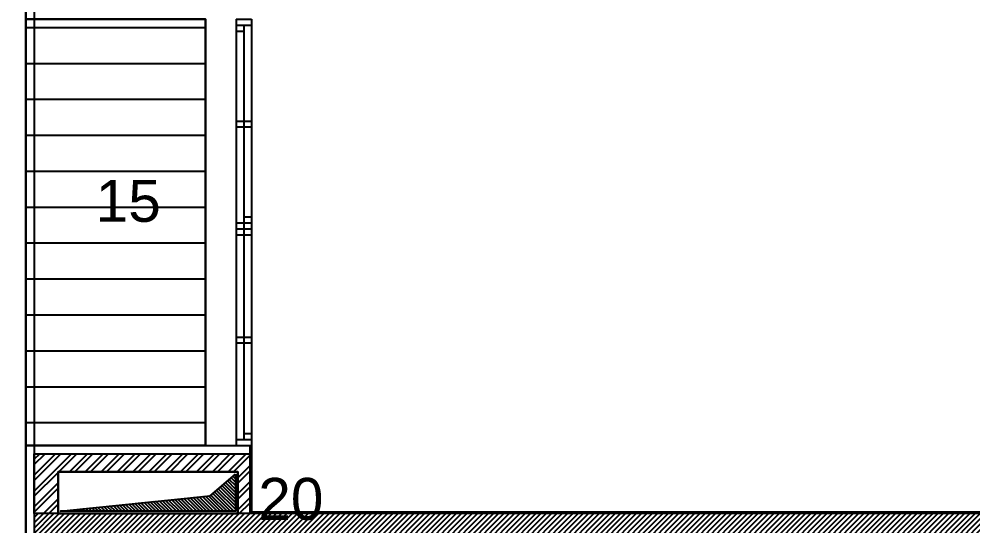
# Model space of a CAD drawing. Header units: inches. Extents: x -91 to 83, y -48 to 107.
# Drawn here: x 26.58 to 34.55, y 22.84 to 27.07 of the extents above; entities that cross this region are included whole.
import ezdxf
from ezdxf.enums import TextEntityAlignment as Align

# ---------------------------------------------------------------- set-up
doc = ezdxf.new("R2010")
doc.units = ezdxf.units.IN
doc.header["$MEASUREMENT"] = 0
doc.layers.get('0').update_dxf_attribs({"linetype": 'CONTINUOUS'})
for name, color, linetype in [('A-ALU', 9, 'CONTINUOUS'), ('A-AREAS', 6, 'CONTINUOUS'), ('A-AREAS-TXT', 6, 'CONTINUOUS'), ('A-HATCH-CONC', 8, 'CONTINUOUS'), ('A-HATCH-WALL', 8, 'CONTINUOUS'), ('A-PLASTER', 8, 'CONTINUOUS'), ('A-PROJECTION', 9, 'CONTINUOUS'), ('a-revetement', 1, 'CONTINUOUS'), ('a-shaft', 251, 'CONTINUOUS'), ('A-TILES', 137, 'CONTINUOUS'), ('A-WALL', 4, 'CONTINUOUS'), ('S-GROUND$0$A-SHAFT GR', 8, 'CONTINUOUS'), ('S-GROUND$0$A-STR GROUND', 2, 'CONTINUOUS'), ('S-GROUND$0$S-SLAB LIMIT GR', 1, 'CONTINUOUS')]:
    doc.layers.add(name, color=color, linetype=linetype)
doc.styles.add('A100-STEXT', font='ARIAL.TTF', dxfattribs={"height": 0.25})

# ---------------------------------------------------------------- blocks, each defined once
blk = doc.blocks.new('S-GROUND')
at = {"layer": 'S-GROUND$0$A-SHAFT GR'}
blk.add_lwpolyline([(26.9084, 22.94), (28.4084, 22.94), (28.4084, 23.29), (26.9084, 23.29)], close=True, dxfattribs=at)
at = {"layer": 'S-GROUND$0$A-STR GROUND'}
blk.add_lwpolyline([(41.8384, 22.94), (26.7084, 22.94), (26.7084, 22.61), (28.4684, 22.61), (28.4684, 22.54), (41.8384, 22.54)], close=True, dxfattribs=at)
at = {"layer": 'S-GROUND$0$S-SLAB LIMIT GR'}
blk.add_lwpolyline([(13.6572, 43.1), (16.5424, 40.7797), (15.9784, 40.0784), (23.7165, 33.8554), (24.2806, 34.5567), (27.1839, 32.2219), (27.1839, 31.74), (26.7084, 31.74), (26.7084, 22.5)], dxfattribs=at)
blk = doc.blocks.new('A$C720145BC')
at = {"layer": 'A-ALU'}
for p, q in [((28.3934, 27.07), (28.3934, 23.51)), ((28.3934, 27.07), (28.5234, 27.07)), ((28.3934, 27.02), (28.5234, 27.02)), ((28.4584, 27.02), (28.4584, 23.56)), ((28.5234, 27.07), (28.5234, 23.51)), ((28.3934, 26.97), (28.4584, 26.97)), ((28.3934, 26.2175), (28.5234, 26.2175)), ((28.5234, 26.1675), (28.3934, 26.1675)), ((28.5234, 25.415), (28.4584, 25.415)), ((28.5234, 25.365), (28.3934, 25.365)), ((28.5234, 25.315), (28.3934, 25.315)), ((28.4584, 25.265), (28.3934, 25.265)), ((28.3934, 24.4125), (28.5234, 24.4125)), ((28.5234, 24.3625), (28.3934, 24.3625)), ((28.4584, 23.61), (28.5234, 23.61)), ((28.3934, 23.56), (28.5234, 23.56)), ((28.3934, 23.51), (28.5234, 23.51))]:
    blk.add_line(p, q, dxfattribs=at)

msp = doc.modelspace()

# ---------------------------------------------------------------- hatches: boundary and pattern name
at = {"layer": 'A-HATCH-CONC'}
h = msp.add_hatch(dxfattribs=at)
h.set_pattern_fill('ANSI31', color=256, scale=0.25, style=0)
h.paths.add_polyline_path([(41.8384, 22.94), (26.7084, 22.94), (26.7084, 22.61), (28.4684, 22.61), (28.4684, 22.54), (41.8384, 22.54)])
at = {"layer": 'A-HATCH-WALL'}
h = msp.add_hatch(dxfattribs=at)
h.set_pattern_fill('ANSI32', color=256, scale=0.25, style=0)
h.paths.add_polyline_path([(28.5084, 23.44), (26.7084, 23.44), (26.7084, 22.94), (26.9084, 22.94), (26.9084, 23.29), (28.4084, 23.29), (28.4084, 22.94), (28.5084, 22.94)])
at = {"layer": 'a-shaft'}
h = msp.add_hatch(dxfattribs=at)
h.set_pattern_fill('_USER,_O', color=256, scale=0.02, angle=315, pattern_type=0)
h.set_pattern_definition([(315, (9e-11, -5e-11), (0.014142136, 0.014142136), [])])
h.paths.add_polyline_path([(28.3884, 23.27), (28.3884, 22.96), (26.9284, 22.96), (28.1767, 23.0889)])
at = {"layer": 'A-TILES'}
h = msp.add_hatch(dxfattribs=at)
h.set_pattern_fill('_USER', color=256, scale=0.3, style=0, pattern_type=0)
h.set_pattern_definition([(0, (9e-11, -5e-11), (0, 0.3), [])])
h.paths.add_polyline_path([(28.1384, 27.07), (26.6384, 27.07), (26.6384, 23.51), (28.1384, 23.51)])

# ---------------------------------------------------------------- linework, layer by layer
at = {"layer": 'A-AREAS'}
for points in [[(26.6384, 22.54), (26.6384, 23.51), (28.1384, 23.51), (28.1384, 27.07), (26.6384, 27.07), (26.6384, 31.81), (27.1139, 31.81), (27.1139, 32.1883), (27.0031, 32.2774), (27.7551, 33.2125), (27.6382, 33.3065), (27.8074, 33.5169), (25.0177, 35.7605), (27.0074, 38.2347), (24.2605, 40.4438), (24.6678, 40.9503), (26.1289, 39.7752), (26.1759, 39.8337)], [(26.1759, 39.8337), (26.1759, 39.8337), (26.1289, 39.7752), (24.6678, 40.9503), (24.2605, 40.4438), (27.0074, 38.2347), (25.0177, 35.7605), (27.8074, 33.5169), (27.6382, 33.3065), (27.7551, 33.2125), (27.0031, 32.2774), (27.1139, 32.1883), (27.1139, 31.81), (26.6384, 31.81), (26.6384, 27.07), (28.1384, 27.07), (28.1384, 23.51), (26.6384, 23.51), (26.6384, 22.54)]]:
    msp.add_lwpolyline(points, dxfattribs=at)
for points in [[(26.6384, 27.07), (28.1384, 27.07), (28.1384, 23.51), (26.6384, 23.51)], [(26.9084, 23.29), (28.4084, 23.29), (28.4084, 22.94), (26.9084, 22.94)], [(26.9084, 22.94), (28.4084, 22.94), (28.4084, 23.29), (26.9084, 23.29)]]:
    msp.add_lwpolyline(points, close=True, dxfattribs=at)
at = {"layer": 'A-PLASTER'}
msp.add_lwpolyline([(28.5084, 23.51), (28.5234, 23.51), (28.5234, 22.955), (39.5434, 22.955), (39.5434, 24.34), (39.5584, 24.34)], dxfattribs=at)
at = {"layer": 'A-PROJECTION'}
for p, q in [((26.6384, 27.07), (26.6384, 23.51)), ((28.1384, 27.07), (28.1384, 23.51)), ((28.5234, 25.315), (28.4234, 25.315)), ((28.5234, 25.265), (28.4234, 25.265))]:
    msp.add_line(p, q, dxfattribs=at)
at = {"layer": 'a-revetement'}
for p, q in [((26.6384, 23.51), (28.5084, 23.51)), ((26.6384, 22.54), (26.6384, 23.51)), ((28.5084, 23.51), (28.5084, 23.44))]:
    msp.add_line(p, q, dxfattribs=at)
at = {"layer": 'a-shaft'}
msp.add_lwpolyline([(28.3884, 23.27), (28.3884, 22.96), (26.9284, 22.96), (28.1767, 23.0889), (28.3884, 23.27)], dxfattribs=at)
at = {"layer": 'A-WALL'}
for p, q in [((27.0084, 23.44), (27.0084, 23.44)), ((28.4084, 23.29), (26.9084, 23.29)), ((26.9084, 23.29), (26.9084, 22.94)), ((28.4084, 23.29), (28.4084, 22.94))]:
    msp.add_line(p, q, dxfattribs=at)
msp.add_lwpolyline([(26.7084, 22.94), (26.7084, 23.44), (28.5084, 23.44), (28.5084, 22.94)], dxfattribs=at)

# ---------------------------------------------------------------- block references
msp.add_blockref('S-GROUND', (0, 0))
at = {"layer": 'A-ALU'}
msp.add_blockref('A$C720145BC', (0, 0), dxfattribs=at)

# ---------------------------------------------------------------- texts
at = {"layer": 'A-AREAS-TXT', "style": 'A100-STEXT'}
for s, p in [('15', (27.4934, 25.3769)), ('20', (28.8509, 22.8881))]:
    msp.add_text(s, height=0.35, dxfattribs=at).set_placement(p, align=Align.CENTER)

doc.saveas('drawing.dxf')
